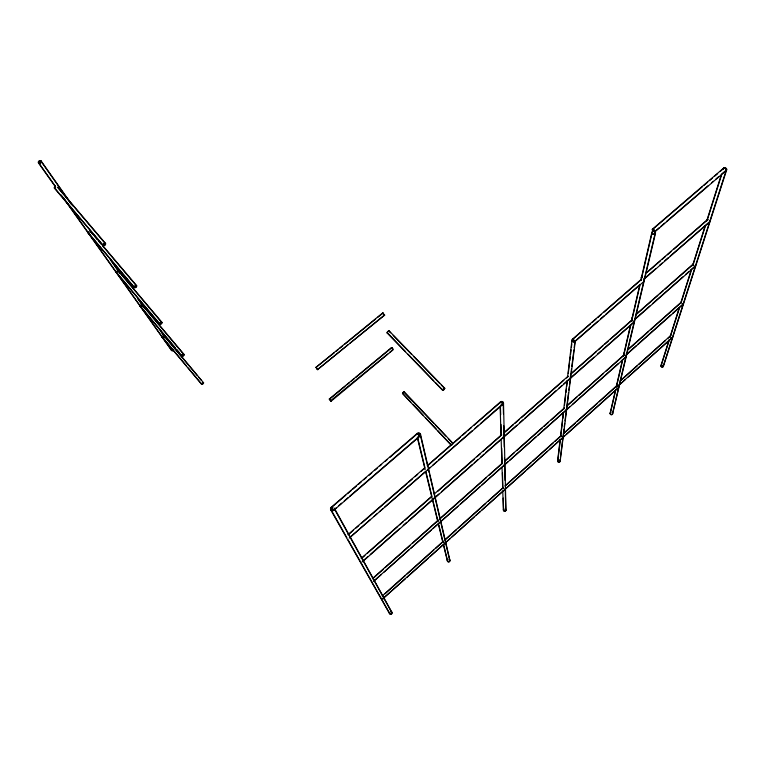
<?xml version="1.0" encoding="UTF-8"?>
<svg xmlns="http://www.w3.org/2000/svg" width="765" height="765" viewBox="0 0 765 765"><rect width="100%" height="100%" fill="white"/><g stroke="black" fill="none" stroke-linecap="round" stroke-linejoin="round"><path stroke-width="0.57" stroke-dasharray="3.83 2.87" d="M333.607 507.214A2.018 1.913 -43.5 0 1 334.248 507.97"/><path stroke-width="1.15" d="M410.795 402.084L402.581 393.22M404.322 392.015L403.48 392.129M419.421 435.314L417.441 433.65M418.78 434.587L417.642 433.841M333.186 509.844L333.674 510.389L419.899 436.28L419.612 435.754M427.826 469.873L427.616 469.347M557.589 460.96L560.114 439.684M560.535 436.146L563.356 412.498M563.776 408.959L567.152 380.588M567.573 377.04L571.933 340.406M557.809 460.97L560.353 439.693M560.774 436.155L562.61 420.788M562.897 418.426L563.461 413.693M564.446 405.421L565.718 394.778M566.004 392.416L566.425 388.869M566.712 386.507L567.276 381.783M568.261 373.511L569.533 362.868M569.82 360.506L570.241 356.959M570.527 354.597L571.092 349.873M571.379 347.501L571.799 343.963M434.52 498.216L434.185 497.613M560.401 457.518L563.958 429.155M564.254 426.784L564.694 423.246M564.991 420.874L568.548 392.512M568.844 390.15L569.294 386.602M569.59 384.231L570.03 380.693M570.059 378.608L570.776 374.783M571.073 372.412L571.522 368.873M571.818 366.502L573.893 349.959M574.19 347.587L575.079 340.502M560.171 461.075L575.366 340.511M610.135 413.224L615.49 390.035M616.026 387.712L622.452 359.885M623.255 356.404L630.475 325.106M631.278 321.625L639.846 284.523M640.917 279.885L651.895 232.34M610.346 413.282L615.442 391.25M616.514 386.612L622.423 361.109M623.494 356.471L630.733 325.173M631.814 320.535L639.856 285.747M641.194 279.952L652.201 232.417M655.184 233.143A1.54 1.291 9 0 1 652.641 233.688A1.54 1.291 9 0 1 653.243 231.518A1.54 1.291 9 0 1 655.184 233.143L612.411 413.875A1.071 0.975 18.9 0 0 612.402 413.358M612.622 413.932L655.49 233.22A1.855 1.559 9 0 0 653.157 231.26A1.855 1.559 9 0 0 652.43 233.87A1.855 1.559 9 0 0 655.49 233.22M501.486 402.333L500.606 401.768L501.075 402.744M501.257 402.141L500.912 402.476M480.372 423.667L502.71 403.92M389.012 331.551C389.117 330.289 386.908 332.039 387.32 332.804L405.555 351.642M660.941 365.651L669.212 339.497M669.93 337.222L679.282 307.654M680.716 303.103L691.149 270.122M692.583 265.579L705.167 225.771M706.611 221.228L721.357 174.602M661.151 365.708L669.069 340.693M670.15 337.279L679.511 307.712M680.955 303.17L691.044 271.326M692.841 265.637L705.081 226.976M707.243 220.157L721.653 174.669M663.198 366.272L726.415 169.648M663.408 366.33L726.721 169.715M442.878 389.768L443.318 390.093M590.59 323.815L572.698 339.402L573.578 341.027L574.601 341.515L597.867 321.233M574.601 341.515L572.698 339.402M561.204 435.782L561.127 436.28M402.486 393.143L403.251 392.216M632.273 320.076L632.273 320.86M602.839 349.423L633.898 322.036L633.783 321.29M444.417 389.079L444.589 388.438L441.271 385.015M621.19 360.994L625.694 356.949M617.059 385.703L616.896 386.401M617.011 385.837L617.02 386.449M405.192 578.962L382.882 598.679L618.589 387.721L618.445 387.004M442.868 389.595L443.624 388.763M444.236 389.309L444.761 388.257L389.184 330.929M451.972 444.675L451.503 445.546L402.476 393.573L403.509 392.015M334.401 352.665L315.897 367.439L382.777 312.885L383.351 313.334M443.404 389.079L442.6 390.255L443.547 389.949M444.341 389.309L443.796 389.854M384.307 314.501L384.594 315.228L317.657 369.447M317.81 369.782L317.571 369.294M451.876 444.685L452.603 443.996M382.72 312.942L382.949 313.411M383.169 313.191L383.217 313.86M349.672 343.428L384.489 314.979M618.397 385.78L625.464 379.43M628.122 377.049L671.431 338.197M672.473 337.566L618.541 385.484M406.961 577.374L428.218 558.297M429.987 556.71L450.317 538.464M452.077 536.877L474.061 517.14M475.82 515.562L480.219 511.613M481.979 510.035L525.287 471.154M527.066 469.557L547.51 451.216M549.28 449.619L564.388 436.06M566.157 434.472L618.426 387.549M620.252 380.75L670.647 335.596M620.405 380.922L637.207 365.871M638.976 364.283L665.493 340.511M668.151 338.14L670.8 335.759M382.242 595.964L443.337 541.18M445.096 539.602L503.16 487.534M504.938 485.947L560.927 435.734M563.585 433.353L616.753 385.684M385.053 593.774L405.421 575.51M407.19 573.922L433.755 550.102M435.524 548.515L443.49 541.362M445.249 539.784L456.686 529.533M458.445 527.955L485.718 503.494M488.357 501.132L503.313 487.716M505.981 485.326L530.862 463.016M532.641 461.419L553.085 443.088M554.864 441.491L561.061 436.107M563.738 433.535L575.261 423.208M577.03 421.611L597.408 403.337M599.186 401.749L616.906 385.856M627.329 350.054L681.232 302.165A1.434 0.583 45.9 0 0 681.185 302.72M628.381 349.452L648.701 331.398M650.47 329.82L681.395 302.338M372.478 578.56L438.259 520.076M439.148 519.282L502.423 463.016M505.072 460.664L564.245 408.051M566.913 405.68L623.838 355.065A1.463 0.497 46.9 0 0 623.838 355.591M372.651 578.77L383.313 569.284M385.091 567.707L409.983 545.569M412.651 543.198L437.532 521.07M440.21 518.689L486.55 477.475M489.227 475.103L502.595 463.207M505.244 460.855L514.08 453.004M516.729 450.642L542.337 427.874M544.106 426.296L548.515 422.376M551.163 420.014L564.417 408.242M567.085 405.861L576.867 397.169M578.646 395.582L603.547 373.435M606.215 371.063L624.001 355.247M626.478 354.386L636.193 345.742M637.962 344.164L670.647 315.084M672.416 313.516L683.021 304.078M625.76 355.352L683.183 304.26M374.305 580.788L381.419 574.458M384.087 572.086L408.969 549.93M410.748 548.352L431.192 530.145M432.971 528.567L439.186 523.031M440.076 522.237L457.9 506.373M460.578 503.992L480.181 486.53M481.96 484.943L503.351 465.904M504.24 465.11L507.778 461.964M509.538 460.396L536.026 436.815M537.795 435.237L569.609 406.913M572.277 404.542L618.522 363.375M625.799 357.226L373.358 581.429M636.365 314.042L693.339 263.906M636.547 314.243L657.91 295.433M659.688 293.865L663.255 290.738M665.034 289.17L693.52 264.097M361.166 558.393L431.489 496.466M434.157 494.114L501.582 434.74M504.24 432.397L568.06 376.198M570.728 373.856L631.966 319.933M362.237 557.828L364.905 555.476M367.573 553.124L397.848 526.473M399.626 524.905L403.184 521.768M404.962 520.2L431.67 496.676M437.886 491.206L474.262 459.172M476.92 456.829L480.477 453.702M483.136 451.36L501.764 434.95M504.422 432.608L513.286 424.795M515.065 423.236L519.492 419.335M521.271 417.776L563.815 380.31M566.473 377.967L568.242 376.399M571.79 373.272L596.643 351.393M598.421 349.825L602.858 345.923M604.637 344.355L608.185 341.228M609.954 339.67L632.148 320.124M634.74 319.282L649.868 305.943M652.545 303.59L682.801 276.93M685.478 274.578L689.035 271.441M690.814 269.873L695.261 265.952M634.921 319.474L695.442 266.144M363.126 560.783L367.582 556.863M370.25 554.51L399.626 528.605M403.184 525.469L406.751 522.323M408.529 520.755L433.449 498.78M435.228 497.212L438.775 494.085M441.434 491.742L472.493 464.365M474.262 462.796L477.809 459.669M480.477 457.317L484.025 454.19M485.794 452.622L502.653 437.762M503.542 436.978L516.834 425.264M519.492 422.911L523.04 419.794M524.809 418.226L555.83 390.877M558.488 388.534L562.026 385.407M563.805 383.848L569.122 379.153M570.011 378.379L593.965 357.245M597.513 354.118L601.07 350.992M634.08 322.228L362.428 561.797L362.161 561.386M347.884 534.716L424.613 467.922M427.3 465.589L500.606 401.768M572.497 339.182L641.395 279.206A1.683 0.669 47.1 0 0 641.386 279.894M348.974 534.18L353.43 530.298M356.108 527.965L358.785 525.641M361.463 523.308L406.97 483.69M408.749 482.132L412.325 479.024M415.003 476.7L417.671 474.367M421.247 471.259L424.814 468.151M427.492 465.818L460.568 437.016M462.356 435.467L465.933 432.349M467.721 430.791L471.297 427.683M473.984 425.34L500.798 401.988M592.378 322.266L595.954 319.148M597.742 317.59L601.328 314.472M604.006 312.139L641.586 279.416M643.422 279.378L655.901 268.496M659.468 265.388L662.146 263.064M664.823 260.731L668.39 257.623M670.178 256.065L709.413 221.879M643.614 279.588L709.614 222.089A1.645 0.784 46.1 0 0 709.547 221.028M350.016 537.307L370.537 519.416M374.104 516.308L376.782 513.975M379.459 511.642L383.026 508.534M384.805 506.975L424.957 471.976M427.635 469.643L430.312 467.3M433 464.967L436.576 461.85M438.355 460.291L472.33 430.676M475.008 428.343L478.584 425.225M600.544 318.9L604.12 315.782M605.909 314.214L639.903 284.58M574.802 341.735L643.681 281.673A1.683 0.669 47.1 0 0 643.776 281.281M646.683 272.464L707.338 219.708M646.874 272.675L660.252 261.037M662.041 259.488L665.607 256.38M667.386 254.831L670.962 251.723M673.63 249.4L707.529 219.909A1.367 0.65 46.1 0 1 707.893 219.813M331.905 508.323L331.188 507.319L417.365 433.315M331.694 508.036L331.398 507.577L345.761 495.242M347.559 493.702L351.154 490.623M352.942 489.074L356.538 485.995M358.336 484.455L361.023 482.141M363.719 479.827L366.406 477.513M369.103 475.199L371.8 472.885M374.487 470.571L377.183 468.266M379.88 465.952L381.668 464.412M385.264 461.324L387.061 459.784M389.748 457.47L417.575 433.573M659.153 227.788L654.639 231.661A1.511 0.66 47.5 0 0 653.97 229.997A1.511 0.66 47.5 0 0 652.507 229.567A1.511 0.66 47.5 0 0 653.434 231.307M660.96 226.239L664.565 223.131M666.372 221.582L707.902 185.895M711.517 182.787L713.324 181.238M716.03 178.914L718.737 176.581M721.443 174.257L725.057 171.15M726.167 170.595L654.85 231.891A1.817 0.794 47.5 0 0 654.046 229.883A1.817 0.794 47.5 0 0 652.287 229.366A1.817 0.794 47.5 0 0 653.396 231.46M332.957 509.595L333.464 510.131L336.208 507.826M338.895 505.512L341.592 503.188M344.279 500.874L347.874 497.785M349.672 496.246L418.78 436.805M652.363 229.242L723.7 168.042M652.574 229.471L702.232 186.851M704.039 185.302L707.654 182.204M709.461 180.655L712.167 178.331M714.873 176.007L717.589 173.684M720.295 171.36L723.91 168.262M329.839 399.818L329.323 399.024L391.441 347.606L392.235 348.19M329.476 399.206L345.005 386.344M346.832 384.833L349.576 382.567M351.403 381.056L354.138 378.79M355.964 377.269L391.737 347.779M387.616 354.071L330.595 400.717M389.452 352.55L392.187 350.284M330.748 400.87L331.102 401.204L393.258 349.701L392.799 348.878M316.385 368.271L317.561 369.619L347.846 344.919M336.237 351.173L338.063 349.682M339.899 348.19L342.644 345.943M344.48 344.451L375.605 319.062M377.432 317.561L382.93 313.086M443.643 388.859L444.761 388.257M329.323 399.024L329.868 399.483M331.102 401.204L330.623 400.382M443.882 388.668L444.589 388.438M403.681 392.005L433.554 423.083M632.225 318.106L632.215 318.9M616.973 384.068L616.992 384.68M419.603 436.04L419.679 435.935A1.607 1.53 -14.4 0 0 419.689 433.621A1.607 1.53 -14.4 0 0 417.298 433.975M566.1 410.298L566.167 409.782M503.619 437.207L503.294 436.318M562.658 437.838L562.571 437.15M504.307 465.311L504.154 464.738M504.919 489.677L504.642 488.969M384.594 315.228L383.82 314.587M617.02 383.934L617.039 384.9M445.115 543.36L444.905 542.901M331.188 507.319L333.119 509.519M331.398 507.577L332.153 508.333M333.674 510.389L333.387 509.911M315.935 367.401L316.471 367.898M317.571 369.543L317.073 369.074M624.661 353.612L623.963 353.822M383.16 598.985L382.825 598.479M201.769 384.183L203.404 382.882L201.769 384.183L188.209 367.975M391.776 347.702L392.426 348.41M501.438 402.18L502.595 403.499M329.6 399.167L330.05 399.674M389.012 331.102L390.666 332.813M393.162 335.386L411.407 354.205M413.894 356.777L439.607 383.303M408.041 354.214L433.726 380.769M435.381 382.481L442.839 390.188M387.147 332.976L442.667 390.37M404.264 391.776L453.339 443.7M435.189 424.814L445.823 436.069M448.271 438.661L452.364 442.992M316.385 367.755L316.873 368.348M413.253 404.675L423.055 415.07M425.512 417.671L436.127 428.936M437.762 430.666L450.834 444.522M501.744 402.466L502.347 403.155M392.493 349.213L392.024 348.668M316.624 368.003L317.561 369.199M330.442 400.602L329.763 399.76M57.758 187.186L105.57 243.5A1.654 0.966 -37.2 0 1 104.05 245.651A1.654 0.966 -37.2 0 1 103.093 244.284A1.654 0.966 -37.2 0 1 105.57 243.5M57.538 187.339L105.341 243.662A1.367 0.794 -37.2 0 1 104.078 245.45A1.367 0.794 -37.2 0 1 103.294 244.312A1.367 0.794 -37.2 0 1 105.341 243.662M54.602 187.97L103.132 245.288M54.382 188.133L102.902 245.46M136.667 285.699A1.53 0.822 -38 0 0 134.42 286.483A1.53 0.822 -38 0 0 135.233 287.669A1.53 0.822 -38 0 0 136.667 285.699L90.538 231.193A1.482 0.889 -36.7 0 0 89.821 230.934M90.337 231.336L92.641 234.061L89.84 230.198M94.946 236.787L97.251 239.512M98.79 241.329L101.095 244.054M102.634 245.871L136.457 285.852A1.272 0.689 -38 0 1 135.271 287.487A1.272 0.689 -38 0 1 134.592 286.512A1.272 0.689 -38 0 1 136.457 285.852M134.43 287.382L88.348 232.79A1.234 0.736 -36.7 0 1 88.338 232.158M88.3 231.871A1.482 0.889 -36.7 0 0 88.138 232.942L134.219 287.535M118.078 270.332L161.96 322.39A1.425 0.717 -38.6 0 1 160.612 324.207A1.425 0.717 -38.6 0 1 159.904 323.184A1.425 0.717 -38.6 0 1 161.96 322.39M117.887 270.466L161.769 322.534A1.186 0.593 -38.6 0 1 160.65 324.044A1.186 0.593 -38.6 0 1 160.067 323.193A1.186 0.593 -38.6 0 1 161.769 322.534M116.041 271.852L159.885 323.987M115.859 271.986L159.694 324.13M142.252 304.68L184.078 354.463A1.339 0.631 -39 0 1 182.806 356.155A1.339 0.631 -39 0 1 182.185 355.256A1.339 0.631 -39 0 1 184.078 354.463M142.07 304.814L183.896 354.606A1.109 0.526 -39 0 1 182.845 356.012A1.109 0.526 -39 0 1 182.328 355.266A1.109 0.526 -39 0 1 183.896 354.606M175.309 347.817L140.349 306.124A1.081 0.564 -38 0 1 140.378 305.608M176.83 349.634L179.106 352.349M180.626 354.166L182.147 355.974M140.349 305.378A1.301 0.679 -38 0 0 140.177 306.258L181.965 356.117M163.633 335.08L203.567 382.749A1.262 0.555 -39.4 0 1 202.362 384.317A1.262 0.555 -39.4 0 1 201.817 383.523A1.262 0.555 -39.4 0 1 203.567 382.749M163.471 335.204L197.38 375.682M198.881 377.48L201.147 380.186M332.756 509.394L332.096 508.591M161.855 336.457L186.708 366.167M161.692 336.581L201.597 384.317M392.445 348.352L392.885 348.926M418.474 435.017L417.977 434.377M330.442 400.143L330.891 400.697M419.048 434.912L419.65 435.668M383.408 314.109L382.94 313.526M38.48 162.964L55.721 187.253M61.238 195.027L171.551 350.466M38.719 162.802L55.252 186.124M63.524 197.781L124.848 284.264M126.225 286.206L171.704 350.341M317.284 368.854L317.714 369.438M41.195 161.061L72.713 205.852M110.399 259.411L119.99 273.048M137.805 298.36L145.34 309.07M159.043 328.548L165.211 337.317M40.966 161.224L71.126 204.064M89.639 230.351L91.695 233.268M110.198 259.555L119.799 273.182M137.624 298.493L143.791 307.262M160.927 331.599L165.049 337.442M391.9 348.429L391.517 347.893M384.154 314.262L384.652 315.046M349.194 538.101L502.921 404.408L502.615 403.691M329.686 399.607L329.352 399.12M330.662 509.748L389.519 613.597M330.968 509.605L346.832 537.652M348.008 539.727L389.729 613.492A1.157 1.109 -76.7 0 1 389.815 612.344M334.525 509.165L373.243 579.076M374.401 581.161L391.728 612.469M334.831 509.012L391.938 612.363M391.757 348.209L391.441 347.606M417.298 437.504L425.158 469.796M425.723 472.11L437.8 521.701M438.364 524.006L442.859 542.462M443.413 544.766L447.353 560.917M417.614 437.437L424.891 467.434M426.019 472.043L431.89 496.265M432.732 499.727L438.049 521.644M438.89 525.106L443.088 542.414M443.652 544.718L447.573 560.869M420.205 434.472L427.788 466.822M428.324 469.136L429.136 472.598M429.681 474.912L449.715 560.42M420.521 434.396L449.935 560.372M500.425 406.598L500.683 414.917M500.97 424.422L501.295 435.113M501.697 448.175L502.165 463.628M502.452 473.133L502.93 488.577M503.217 498.082L503.58 509.959M500.128 406.588L501.018 435.103M501.171 439.856L501.907 463.609M502.06 468.362L502.691 488.567M502.768 490.939L503.36 509.949M503.207 403.145L503.456 413.836M503.743 425.713L504.25 447.104M504.508 457.795L505.043 480.372M505.273 489.877L505.751 510.073M503.504 403.155L505.971 510.083M387.501 333.014A1.444 0.545 -44.2 0 1 387.291 332.163A1.444 0.545 -44.2 0 1 388.83 330.891A1.444 0.545 -44.2 0 1 389.041 331.742M141.104 304.728A1.301 0.679 -38 0 1 142.185 304.613A1.301 0.679 -38 0 1 142.07 305.56M141.037 306.344A1.301 0.679 -38 0 1 140.177 306.258M141.123 304.853A1.081 0.564 -38 0 1 142.022 304.766A1.081 0.564 -38 0 1 141.927 305.541M89.18 233.124A1.482 0.889 -36.7 0 1 88.138 232.942M89.209 232.942A1.234 0.736 -36.7 0 1 88.491 232.923M173.349 349.997A0.995 0.851 -32.5 0 1 171.972 350.542A0.995 0.851 -32.5 0 1 171.762 349.261M173.531 350.045A1.195 1.023 -32.5 0 1 171.867 350.714A1.195 1.023 -32.5 0 1 171.609 349.165M163.328 334.927A1.224 0.602 -38.5 0 1 163.251 336.112M162.486 336.629A1.224 0.602 -38.5 0 1 161.731 336.007M163.366 335.118A1.023 0.507 -38.5 0 1 163.318 335.873M162.515 336.495A1.023 0.507 -38.5 0 1 161.826 336.16M55.549 188.391A1.597 1.023 -35.6 0 1 54.258 187.741A1.597 1.023 -35.6 0 1 55.443 186.153M55.568 188.19A1.329 0.851 -35.6 0 1 55.491 186.335M117.437 270.122A1.387 0.775 -37.4 0 1 117.906 271.288M116.796 272.12A1.387 0.775 -37.4 0 1 115.859 271.298M117.361 270.303A1.147 0.641 -37.4 0 1 117.743 271.269M116.576 272.015A1.147 0.641 -37.4 0 1 116.175 271.957M115.984 271.489A1.147 0.641 -37.4 0 1 116.05 271.279M723.537 168.539A1.779 0.928 46.4 0 1 724.637 167.994A1.779 0.928 46.4 0 1 726.224 169.629A1.779 0.928 46.4 0 1 725.679 170.748M723.116 169.294A1.826 1.473 9.9 0 1 724.665 167.841A1.826 1.473 9.9 0 1 726.702 169.084A1.826 1.473 9.9 0 1 725.507 170.758M723.776 168.673A1.473 0.765 46.4 0 1 724.685 168.214A1.473 0.765 46.4 0 1 726.004 169.581A1.473 0.765 46.4 0 1 725.555 170.509M723.585 168.692A1.52 1.224 9.9 0 1 725.937 168.463A1.52 1.224 9.9 0 1 725.765 170.394M334.076 508.945A1.673 1.587 -43.5 0 1 332.431 510.485A1.673 1.587 -43.5 0 1 330.824 509.06A1.673 1.587 -43.5 0 1 332.201 507.272M334.41 508.964A2.018 1.913 -43.5 0 1 332.421 510.819A2.018 1.913 -43.5 0 1 330.499 509.108A2.018 1.913 -43.5 0 1 332.144 506.946M416.801 434.243A1.932 1.846 -14.4 0 1 419.258 433.038A1.932 1.846 -14.4 0 1 420.454 435.361A1.932 1.846 -14.4 0 1 418.006 436.566M641.644 278.173A1.396 0.555 47.1 0 1 642.351 277.513M641.472 278.135A1.683 0.669 47.1 0 1 642.323 277.341M707.262 220.425A1.645 0.784 46.1 0 1 708.074 219.67M391.355 612.019A1.157 1.109 -76.7 0 1 391.642 613.616A1.157 1.109 -76.7 0 1 390.102 613.941M391.173 611.665A1.396 1.339 -76.7 0 1 391.996 613.425A1.396 1.339 -76.7 0 1 390.284 614.295A1.396 1.339 -76.7 0 1 389.471 612.535M390.485 611.618A1.396 1.339 -76.7 0 1 390.839 611.598M559.645 460.329A1.081 1.023 20.5 0 1 559.636 461.783A1.081 1.023 20.5 0 1 558.115 461.716A1.081 1.023 20.5 0 1 558.125 460.262M559.531 459.975A1.301 1.224 20.5 0 1 559.932 461.773A1.301 1.224 20.5 0 1 558.039 461.926A1.301 1.224 20.5 0 1 557.972 460.109M575.309 340.913A1.721 1.549 8.9 0 1 573.501 342.003A1.721 1.549 8.9 0 1 571.933 340.54A1.721 1.549 8.9 0 1 573.205 338.943M575.022 340.836A1.425 1.281 8.9 0 1 573.52 341.735A1.425 1.281 8.9 0 1 572.23 340.53A1.425 1.281 8.9 0 1 573.281 339.201M662.892 365.345A1.061 0.937 17.8 0 1 662.949 366.684A1.061 0.937 17.8 0 1 661.457 366.636A1.061 0.937 17.8 0 1 661.4 365.288M663.035 365.211A1.281 1.128 17.8 0 1 663.102 366.827A1.281 1.128 17.8 0 1 661.304 366.77A1.281 1.128 17.8 0 1 661.247 365.154M672.502 337.069A1.348 0.507 45.9 0 1 672.139 337.585M632.273 319.168A1.559 0.574 47 0 1 632.282 317.924M695.5 265.503A1.53 0.669 45.9 0 1 695.041 266.21M693.425 264.843A1.53 0.669 45.9 0 1 693.511 263.839M695.347 265.828A1.272 0.555 45.9 0 1 694.936 266.01M693.473 264.623A1.272 0.555 45.9 0 1 693.444 264.221M623.8 353.726A1.463 0.497 46.9 0 1 624.632 353.478M683.097 303.428A1.434 0.583 45.9 0 1 682.82 304.298M682.944 303.389A1.195 0.488 45.9 0 1 682.715 304.116M633.726 321.023A1.559 0.574 47 0 1 633.716 322.256M632.12 320.822A1.559 0.574 47 0 1 632.33 319.904M612.143 414.305A1.071 0.975 18.9 0 1 610.547 414.142A1.071 0.975 18.9 0 1 610.833 412.698M612.478 413.024A1.291 1.176 18.9 0 1 612.038 414.63A1.291 1.176 18.9 0 1 610.279 414.133A1.291 1.176 18.9 0 1 610.719 412.517M625.799 356.7A1.463 0.497 46.9 0 1 625.474 357.226M449.466 559.904A1.109 1.1 84.7 0 1 449.38 561.472A1.109 1.1 84.7 0 1 447.831 561.376A1.109 1.1 84.7 0 1 447.908 559.817M449.371 559.521A1.339 1.32 84.7 0 1 449.686 561.472A1.339 1.32 84.7 0 1 447.745 561.615A1.339 1.32 84.7 0 1 447.764 559.645M505.235 509.117A1.09 1.061 25.1 0 1 505.589 510.599A1.09 1.061 25.1 0 1 504.097 510.915A1.09 1.061 25.1 0 1 503.743 509.433M505.349 508.935A1.31 1.281 25.1 0 1 505.713 510.81A1.31 1.281 25.1 0 1 503.791 510.953A1.31 1.281 25.1 0 1 503.772 509.06M500.09 402.6A1.74 1.635 4 0 1 502.27 401.529A1.74 1.635 4 0 1 503.427 403.576A1.74 1.635 4 0 1 501.257 404.647M500.377 402.686A1.444 1.358 4 0 1 502.184 401.797A1.444 1.358 4 0 1 503.14 403.49A1.444 1.358 4 0 1 501.343 404.379M39.464 163.375A1.664 1.272 -27.6 0 0 41.358 161.348A1.664 1.272 -27.6 0 0 38.68 161.319A1.664 1.272 -27.6 0 0 39.464 163.375M39.531 163.146A1.387 1.052 -27.6 0 0 41.1 161.463A1.387 1.052 -27.6 0 0 38.881 161.434A1.387 1.052 -27.6 0 0 39.531 163.146M572.555 339.813A1.721 0.545 48.1 0 0 574.658 341.783A1.721 0.545 48.1 0 0 573.74 339.765A1.721 0.545 48.1 0 0 572.555 339.813"/></g></svg>
